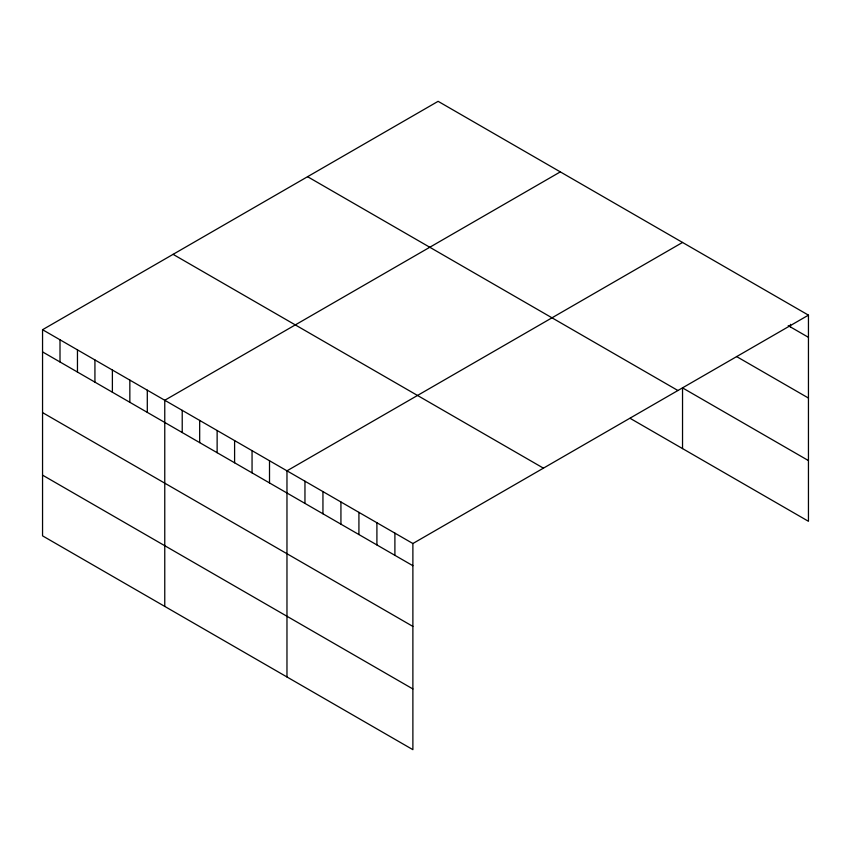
<?xml version="1.0" encoding="UTF-8"?>
<svg xmlns="http://www.w3.org/2000/svg" width="851" height="851" viewBox="0 0 851 851"><rect width="100%" height="100%" fill="white"/><g stroke="black" fill="none" stroke-linecap="round" stroke-linejoin="round"><path stroke-width="1.28" d="M42.55 329.709L412.884 543.523L412.884 749.667L42.55 535.853L42.55 329.709L438.116 101.333L808.45 315.147L808.45 521.291L630.155 418.352M560.32 171.891L164.764 400.268L164.764 606.412M682.534 242.45L286.968 470.826L286.968 676.971M412.884 543.523L808.45 315.147M788.217 325.656L808.45 337.336M736.498 356.505L808.45 398.045M808.45 460.582L682.534 387.886L682.534 448.594M307.573 176.7L677.917 390.513M173.083 254.343L543.427 468.156M42.55 351.899L412.884 565.713M42.55 412.607L412.884 626.421M42.55 475.145L412.884 688.959M790.462 324.337L790.462 326.954M394.896 533.141L394.896 555.331M376.908 522.748L376.908 544.938M358.92 512.366L358.92 534.556M340.932 501.984L340.932 524.173M322.944 491.591L322.944 513.791M304.956 481.209L304.956 503.398M269.512 460.742L269.512 482.932M252.056 450.668L252.056 472.858M234.599 440.584L234.599 462.774M217.133 430.51L217.133 452.7M199.677 420.426L199.677 442.616M182.22 410.352L182.22 432.542M147.297 390.183L147.297 412.384M129.841 380.11L129.841 402.3M112.385 370.025L112.385 392.215M94.929 359.952L94.929 382.142M77.462 349.867L77.462 372.057M60.006 339.794L60.006 361.983"/></g></svg>
